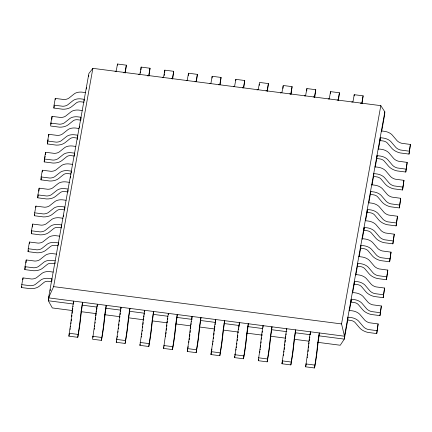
<?xml version="1.0" encoding="UTF-8"?>
<svg xmlns="http://www.w3.org/2000/svg" width="432" height="432" viewBox="0 0 432 432"><rect width="100%" height="100%" fill="white"/><g stroke="black" fill="none" stroke-linecap="round" stroke-linejoin="round"><path stroke-width="0.65" d="M51.786 281.702L48.827 281.318A5.578 3.613 10.2 0 0 44.129 282.334L39.35 286.184A12.96 8.381 10.2 0 1 30.478 288.706L21.6 287.555L21.778 284.65L22.988 277.916L31.73 279.013A8.473 5.481 10.2 0 0 36.607 277.63L42.244 273.143A10.071 6.512 10.2 0 1 49.399 271.593L53.174 272.063M22.88 279.661L22.988 277.916M55.085 262.591L55.015 263.752L52.056 263.369A5.578 3.613 10.2 0 0 47.358 264.384L42.574 268.24A12.96 8.381 10.2 0 1 33.707 270.756L24.829 269.606L25.007 266.701L26.217 259.967L34.96 261.063A8.473 5.481 10.2 0 0 39.83 259.681L45.473 255.193A10.071 6.512 10.2 0 1 52.628 253.643L56.403 254.113M26.039 262.877L26.217 259.967M58.244 245.803L55.285 245.419A5.578 3.613 10.2 0 0 50.587 246.434L45.803 250.29A12.96 8.381 10.2 0 1 36.936 252.806L28.053 251.656L28.231 248.751L29.441 242.023L38.183 243.113A8.473 5.481 10.2 0 0 43.06 241.731L48.703 237.244A10.071 6.512 10.2 0 1 55.852 235.694L59.632 236.164M29.338 243.767L29.441 242.023M31.46 230.801L40.203 231.898A8.473 5.481 10.2 0 0 45.079 230.515L50.717 226.028A10.071 6.512 10.2 0 1 57.872 224.478L61.646 224.948L61.468 227.853L58.509 227.47A5.578 3.613 10.2 0 0 53.811 228.49L49.032 232.34A12.96 8.381 10.2 0 1 40.16 234.857L31.282 233.707L31.46 230.801L32.67 224.073L41.413 225.169A8.473 5.481 10.2 0 0 46.289 223.781L51.932 219.294A10.071 6.512 10.2 0 1 59.081 217.75L62.856 218.219M32.492 226.978L32.67 224.073M64.697 209.909L61.738 209.525A5.578 3.613 10.2 0 0 57.04 210.541L52.256 214.391A12.96 8.381 10.2 0 1 43.389 216.913L34.511 215.762L34.69 212.852L35.899 206.123L44.642 207.22A8.473 5.481 10.2 0 0 49.513 205.832L55.156 201.35A10.071 6.512 10.2 0 1 62.311 199.8L66.085 200.27M35.829 207.284L35.899 206.123M68.029 190.215L67.927 191.959L64.967 191.576A5.578 3.613 10.2 0 0 60.269 192.591L55.485 196.441A12.96 8.381 10.2 0 1 46.618 198.963L37.735 197.813L37.913 194.908L39.128 188.174L47.866 189.27A8.473 5.481 10.2 0 0 52.742 187.888L58.385 183.4A10.071 6.512 10.2 0 1 65.534 181.85L69.314 182.32M38.95 191.079L39.128 188.174M71.15 174.01L68.191 173.626A5.578 3.613 10.2 0 0 63.493 174.641L58.714 178.497A12.96 8.381 10.2 0 1 49.842 181.013L40.964 179.863L41.143 176.958L42.352 170.224L51.095 171.32A8.473 5.481 10.2 0 0 55.971 169.938L61.614 165.451A10.071 6.512 10.2 0 1 68.764 163.901L72.538 164.371M42.244 171.968L42.352 170.224M74.52 153.738L74.38 156.06L71.42 155.677A5.578 3.613 10.2 0 0 66.722 156.697L61.938 160.547A12.96 8.381 10.2 0 1 53.071 163.064L44.194 161.914L44.372 159.008L45.581 152.28L54.324 153.371A8.473 5.481 10.2 0 0 59.2 151.988L64.838 147.501A10.071 6.512 10.2 0 1 71.993 145.957L75.767 146.426M45.441 154.602L45.581 152.28M77.609 138.11L74.65 137.727A5.578 3.613 10.2 0 0 69.952 138.748L65.167 142.598A12.96 8.381 10.2 0 1 56.3 145.12L47.423 143.964L47.596 141.059L48.811 134.33L57.553 135.427A8.473 5.481 10.2 0 0 62.424 134.039L68.067 129.551A10.071 6.512 10.2 0 1 75.217 128.007L78.997 128.477M48.703 136.075L48.811 134.33M50.825 123.109L50.647 126.02L59.524 127.17A12.96 8.381 10.2 0 0 68.396 124.648L73.175 120.798A5.578 3.613 10.2 0 1 77.873 119.783L80.833 120.166L81.011 117.256L77.236 116.786A10.071 6.512 10.2 0 0 70.087 118.336L64.444 122.823A8.473 5.481 10.2 0 1 59.567 124.205L50.825 123.109L52.034 116.381L60.777 117.477A8.473 5.481 10.2 0 0 65.653 116.089L71.296 111.607A10.071 6.512 10.2 0 1 78.446 110.057L82.226 110.527M51.856 119.286L52.034 116.381M84.062 102.217L81.103 101.833A5.578 3.613 10.2 0 0 76.405 102.848L71.626 106.699A12.96 8.381 10.2 0 1 62.753 109.22L53.876 108.07L54.054 105.165L55.264 98.431L64.006 99.527A8.473 5.481 10.2 0 0 68.882 98.145L74.52 93.658A10.071 6.512 10.2 0 1 81.675 92.108L85.45 92.578M55.193 99.598L55.264 98.431M51.824 281.119L51.964 278.791L48.19 278.321A10.071 6.512 10.2 0 0 41.035 279.871L35.397 284.359A8.473 5.481 10.2 0 1 30.521 285.741L21.778 284.65M58.315 244.642L58.423 242.897L54.643 242.428A10.071 6.512 10.2 0 0 47.493 243.977L41.85 248.459A8.473 5.481 10.2 0 1 36.974 249.847L28.231 248.751M64.768 208.742L64.876 206.998L61.101 206.528A10.071 6.512 10.2 0 0 53.946 208.078L48.303 212.566A8.473 5.481 10.2 0 1 43.432 213.948L34.69 212.852M71.226 172.849L71.329 171.104L67.554 170.635A10.071 6.512 10.2 0 0 60.399 172.179L54.761 176.666A8.473 5.481 10.2 0 1 49.885 178.054L41.143 176.958M77.679 136.949L77.787 135.205L74.007 134.735A10.071 6.512 10.2 0 0 66.857 136.285L61.214 140.773A8.473 5.481 10.2 0 1 56.338 142.155L47.596 141.059M77.765 337.306L79.137 327.737A8.473 0.491 -82.6 0 0 79.909 322.132L80.951 312.919A10.071 0.583 -82.6 0 1 82.053 305.154L82.571 302.276L81.988 307.422A5.578 0.324 -82.6 0 0 81.265 312.525L80.379 320.377A12.96 0.751 -82.6 0 1 78.975 330.572L77.765 337.306L68.888 336.155L70.259 326.587A8.473 0.491 -82.6 0 0 71.026 320.981L72.068 311.769A10.071 0.583 -82.6 0 1 73.175 304.004L73.694 301.126M84.132 101.056L84.24 99.311L80.465 98.842A10.071 6.512 10.2 0 0 73.31 100.386L67.667 104.873A8.473 5.481 10.2 0 1 62.797 106.256L54.054 105.165M73.516 304.031L73.656 301.703M88.7 76.415L88.771 75.254M97.227 306.515L97.367 304.193L96.849 307.071A10.071 0.583 -82.6 0 0 95.747 314.836L94.705 324.049A8.473 0.491 -82.6 0 1 93.933 329.654L92.561 339.223L101.439 340.373L102.649 333.639A12.96 0.751 -82.6 0 0 104.053 323.449L104.938 315.592A5.578 0.324 -82.6 0 1 105.662 310.489L106.245 305.343L105.732 308.221A10.071 0.583 -82.6 0 0 104.625 315.986L103.583 325.199A8.473 0.491 -82.6 0 1 102.811 330.804L101.439 340.373M117.407 65.183L117.477 64.022L126.355 65.173L125.296 72.97M125.118 343.44L126.49 333.871A8.473 0.491 -82.6 0 0 127.256 328.266L128.299 319.054A10.071 0.583 -82.6 0 1 129.406 311.288L129.924 308.41L129.341 313.556A5.578 0.324 -82.6 0 0 128.612 318.659L127.726 326.516A12.96 0.751 -82.6 0 1 126.328 336.706L125.118 343.44L116.24 342.29L117.612 332.721A8.473 0.491 -82.6 0 0 118.379 327.116L119.421 317.903A10.071 0.583 -82.6 0 1 120.528 310.138L121.041 307.26L120.938 309.004M140.978 69.995L141.151 67.09L150.034 68.24L148.975 76.037M148.792 346.507L150.163 336.938A8.473 0.491 -82.6 0 0 150.935 331.333L151.978 322.121A10.071 0.583 -82.6 0 1 153.079 314.356L153.598 311.477L153.014 316.624A5.578 0.324 -82.6 0 0 152.291 321.727L151.405 329.584A12.96 0.751 -82.6 0 1 150.001 339.779L148.792 346.507L139.914 345.357L141.286 335.788A8.473 0.491 -82.6 0 0 142.058 330.183L143.1 320.971A10.071 0.583 -82.6 0 1 144.202 313.205L144.72 310.327L144.65 311.488M164.651 73.062L164.83 70.157L173.707 71.307L172.649 79.11M172.471 349.574L173.842 340.006A8.473 0.491 -82.6 0 0 174.609 334.4L175.651 325.188A10.071 0.583 -82.6 0 1 176.758 317.423L177.271 314.545L176.693 319.696A5.578 0.324 -82.6 0 0 175.964 324.794L175.079 332.651A12.96 0.751 -82.6 0 1 173.68 342.846L172.471 349.574L163.588 348.424L164.959 338.855A8.473 0.491 -82.6 0 0 165.731 333.25L166.774 324.038A10.071 0.583 -82.6 0 1 167.881 316.273L168.394 313.394L168.323 314.555M188.363 75.546L188.503 73.224L197.381 74.374L196.436 81.562M196.144 352.642L197.516 343.073A8.473 0.491 -82.6 0 0 198.288 337.468L199.33 328.255A10.071 0.583 -82.6 0 1 200.432 320.495L200.95 317.612L200.367 322.763A5.578 0.324 -82.6 0 0 199.643 327.861L198.758 335.718A12.96 0.751 -82.6 0 1 197.354 345.913L196.144 352.642L187.267 351.491L188.638 341.923A8.473 0.491 -82.6 0 0 189.405 336.317L190.447 327.105A10.071 0.583 -82.6 0 1 191.554 319.345L192.073 316.462L191.894 319.367M212.074 78.035L212.182 76.291L221.06 77.441L220.109 84.629M219.818 355.709L221.189 346.14A8.473 0.491 -82.6 0 0 221.962 340.535L223.004 331.322A10.071 0.583 -82.6 0 1 224.111 323.563L224.624 320.679L224.041 325.831A5.578 0.324 -82.6 0 0 223.317 330.928L222.431 338.785A12.96 0.751 -82.6 0 1 221.027 348.98L219.818 355.709L210.94 354.559L212.312 344.99A8.473 0.491 -82.6 0 0 213.084 339.385L214.126 330.172A10.071 0.583 -82.6 0 1 215.228 322.412L215.746 319.529L215.606 321.856M235.786 80.519L235.856 79.358L244.733 80.509L243.788 87.696M243.497 358.776L244.868 349.207A8.473 0.491 -82.6 0 0 245.635 343.602L246.677 334.39A10.071 0.583 -82.6 0 1 247.784 326.63L248.303 323.746L247.72 328.898A5.578 0.324 -82.6 0 0 246.996 333.995L246.105 341.852A12.96 0.751 -82.6 0 1 244.706 352.048L243.497 358.776L234.619 357.626L235.991 348.057A8.473 0.491 -82.6 0 0 236.758 342.452L237.8 333.239A10.071 0.583 -82.6 0 1 238.907 325.48L239.42 322.596L239.279 324.923M259.357 85.331L259.427 84.17M258.206 89.629A8.473 0.491 -82.6 0 0 258.341 89.014L259.529 82.426L268.412 83.576L267.354 91.379M267.17 361.843L268.542 352.274A8.473 0.491 -82.6 0 0 269.314 346.675L270.356 337.457A10.071 0.583 -82.6 0 1 271.458 329.697L271.976 326.813L271.393 331.965A5.578 0.324 -82.6 0 0 270.67 337.063L269.784 344.92A12.96 0.751 -82.6 0 1 268.38 355.115L267.17 361.843L258.293 360.693L259.664 351.124A8.473 0.491 -82.6 0 0 260.437 345.519L261.479 336.307A10.071 0.583 -82.6 0 1 262.58 328.547L263.099 325.663L262.991 327.407M283.03 88.398L283.171 86.076M281.88 92.696A8.473 0.491 -82.6 0 0 282.02 92.081L283.208 85.493L292.086 86.643L291.028 94.446M290.849 364.91L292.221 355.342A8.473 0.491 -82.6 0 0 292.988 349.742L294.03 340.524A10.071 0.583 -82.6 0 1 295.137 332.764L295.65 329.881L295.072 335.032A5.578 0.324 -82.6 0 0 294.343 340.13L293.458 347.987A12.96 0.751 -82.6 0 1 292.059 358.182L290.849 364.91L281.966 363.76L283.338 354.191A8.473 0.491 -82.6 0 0 284.11 348.592L285.152 339.374A10.071 0.583 -82.6 0 1 286.259 331.614L286.772 328.73L286.702 329.891M306.742 90.887L306.882 88.56L315.76 89.71L314.701 97.513M314.523 367.978L315.895 358.409A8.473 0.491 -82.6 0 0 316.667 352.809L317.709 343.597A10.071 0.583 -82.6 0 1 318.811 335.831L319.329 332.948L318.746 338.099A5.578 0.324 -82.6 0 0 318.022 343.197L317.137 351.054A12.96 0.751 -82.6 0 1 315.733 361.249L314.523 367.978L305.645 366.827L307.017 357.259A8.473 0.491 -82.6 0 0 307.784 351.659L308.826 342.446A10.071 0.583 -82.6 0 1 309.933 334.681L310.451 331.798L310.273 334.703M330.453 93.371L330.561 91.627L339.439 92.777L338.38 100.58M354.164 95.861L354.235 94.694L363.112 95.845L362.054 103.648M72.36 310.538L52.321 307.94L48.357 300.769L48.535 297.864L88.879 73.51L92.875 68.348L380.808 105.651L384.826 111.85L384.647 114.761L381.672 131.323M376.915 330.664L368.177 329.492A8.473 5.481 10.2 0 1 363.544 326.873L358.538 321.008A10.071 6.512 10.2 0 0 351.686 317.644L347.911 317.137L347.733 320.047L350.692 320.431A5.578 3.613 10.2 0 1 355.196 322.639L359.435 327.656A12.96 8.381 10.2 0 0 367.859 332.419L376.736 333.569L378.124 323.93L369.387 322.758A8.473 5.481 10.2 0 1 364.759 320.144L359.748 314.28A10.071 6.512 10.2 0 0 352.895 310.916L349.121 310.408M378.124 323.93L376.736 333.569M380.144 312.714L371.407 311.542A8.473 5.481 10.2 0 1 366.773 308.929L361.768 303.059A10.071 6.512 10.2 0 0 354.915 299.7L351.14 299.187L350.962 302.098L353.921 302.481A5.578 3.613 10.2 0 1 358.42 304.69L362.664 309.712A12.96 8.381 10.2 0 0 371.088 314.469L379.966 315.619L381.353 305.98L372.616 304.814A8.473 5.481 10.2 0 1 367.983 302.195L362.977 296.33A10.071 6.512 10.2 0 0 356.125 292.966L352.35 292.459M381.353 305.98L379.966 315.619M383.368 294.764L374.63 293.593A8.473 5.481 10.2 0 1 370.003 290.979L364.991 285.115A10.071 6.512 10.2 0 0 358.144 281.75L354.37 281.243L354.191 284.148L357.151 284.531A5.578 3.613 10.2 0 1 361.649 286.74L365.888 291.762A12.96 8.381 10.2 0 0 374.312 296.519L383.189 297.67L384.577 288.036L375.84 286.864A8.473 5.481 10.2 0 1 371.212 284.245L366.201 278.381A10.071 6.512 10.2 0 0 359.354 275.017L355.579 274.509M384.577 288.036L383.189 297.67M386.597 276.815L377.86 275.643A8.473 5.481 10.2 0 1 373.232 273.029L368.221 267.165A10.071 6.512 10.2 0 0 361.368 263.801L357.593 263.293L357.415 266.198L360.374 266.582A5.578 3.613 10.2 0 1 364.878 268.79L369.117 273.812A12.96 8.381 10.2 0 0 377.541 278.57L386.419 279.72L387.806 270.086L379.069 268.915A8.473 5.481 10.2 0 1 374.441 266.301L369.43 260.431A10.071 6.512 10.2 0 0 362.578 257.072L358.803 256.559M387.806 270.086L386.419 279.72M389.826 258.865L381.089 257.699A8.473 5.481 10.2 0 1 376.456 255.08L371.45 249.215A10.071 6.512 10.2 0 0 364.597 245.851L360.823 245.344L360.644 248.249L363.604 248.632A5.578 3.613 10.2 0 1 368.107 250.841L372.346 255.863A12.96 8.381 10.2 0 0 380.77 260.626L389.648 261.776L391.036 252.137L382.298 250.965A8.473 5.481 10.2 0 1 377.665 248.351L372.659 242.487A10.071 6.512 10.2 0 0 365.807 239.123L362.032 238.615M391.036 252.137L389.648 261.776M393.05 240.921L384.313 239.749A8.473 5.481 10.2 0 1 379.685 237.136L374.674 231.266A10.071 6.512 10.2 0 0 367.826 227.907L364.052 227.394L363.874 230.305L366.833 230.688A5.578 3.613 10.2 0 1 371.331 232.897L375.57 237.913A12.96 8.381 10.2 0 0 383.994 242.676L392.872 243.826L394.265 234.187L385.522 233.015A8.473 5.481 10.2 0 1 380.894 230.402L375.889 224.537A10.071 6.512 10.2 0 0 369.036 221.173L365.261 220.666M394.265 234.187L392.872 243.826M396.279 222.971L387.542 221.8A8.473 5.481 10.2 0 1 382.914 219.186L377.903 213.316A10.071 6.512 10.2 0 0 371.05 209.957L367.276 209.45L367.097 212.355L370.057 212.738A5.578 3.613 10.2 0 1 374.56 214.947L378.799 219.969A12.96 8.381 10.2 0 0 387.223 224.726L396.101 225.877L397.489 216.238L388.751 215.071A8.473 5.481 10.2 0 1 384.124 212.452L379.112 206.588A10.071 6.512 10.2 0 0 372.26 203.224L368.485 202.716M397.489 216.238L396.101 225.877M399.508 205.022L390.771 203.85A8.473 5.481 10.2 0 1 386.138 201.236L381.132 195.372A10.071 6.512 10.2 0 0 374.279 192.008L370.505 191.5L370.327 194.405L373.286 194.789A5.578 3.613 10.2 0 1 377.789 196.997L382.028 202.019A12.96 8.381 10.2 0 0 390.452 206.777L399.33 207.927L400.718 198.293L391.981 197.122A8.473 5.481 10.2 0 1 387.347 194.508L382.342 188.638A10.071 6.512 10.2 0 0 375.489 185.279L371.714 184.766M400.718 198.293L399.33 207.927M402.732 187.072L393.995 185.906A8.473 5.481 10.2 0 1 389.367 183.287L384.356 177.422A10.071 6.512 10.2 0 0 377.509 174.058L373.734 173.551L373.556 176.456L376.515 176.839A5.578 3.613 10.2 0 1 381.013 179.048L385.252 184.07A12.96 8.381 10.2 0 0 393.676 188.827L402.559 189.977L403.947 180.344L395.21 179.172A8.473 5.481 10.2 0 1 390.577 176.558L385.571 170.689A10.071 6.512 10.2 0 0 378.718 167.33L374.944 166.822M403.947 180.344L402.559 189.977M405.961 169.123L397.224 167.956A8.473 5.481 10.2 0 1 392.596 165.337L387.585 159.473A10.071 6.512 10.2 0 0 380.732 156.109L376.958 155.601L376.78 158.506L379.744 158.89A5.578 3.613 10.2 0 1 384.242 161.098L388.481 166.12A12.96 8.381 10.2 0 0 396.905 170.883L405.783 172.033L407.171 162.394L398.434 161.222A8.473 5.481 10.2 0 1 393.806 158.609L388.795 152.744A10.071 6.512 10.2 0 0 381.942 149.38L378.173 148.873M407.171 162.394L405.783 172.033M409.19 151.178L400.453 150.007A8.473 5.481 10.2 0 1 395.82 147.393L390.814 141.523A10.071 6.512 10.2 0 0 383.962 138.164L380.187 137.651L380.009 140.562L382.968 140.945A5.578 3.613 10.2 0 1 387.472 143.154L391.711 148.171A12.96 8.381 10.2 0 0 400.135 152.933L409.012 154.084L410.4 144.445L401.663 143.278A8.473 5.481 10.2 0 1 397.03 140.659L392.024 134.795A10.071 6.512 10.2 0 0 385.171 131.431L381.397 130.923M410.4 144.445L409.012 154.084M71.793 316.613L71.939 315.301M72.166 313.335L72.387 311.375M95.472 319.68L95.693 317.714M95.915 315.749L96.061 314.442A5.578 0.324 -82.6 0 1 96.109 313.999M118.849 325.366L119 324.054M119.291 321.435L119.443 320.128M142.598 327.775L142.749 326.468M142.97 324.502L143.192 322.542M166.347 330.188L166.568 328.228M166.79 326.263L166.941 324.95M190.096 332.602L190.318 330.637M190.544 328.676L190.766 326.711M213.851 335.016L214.072 333.05M214.294 331.09L214.439 329.778A5.578 0.324 -82.6 0 1 214.488 329.335M237.227 340.702L237.379 339.39M237.6 337.43L237.821 335.464M260.977 343.116L261.128 341.804M261.419 339.185L261.571 337.878M284.726 345.53L284.877 344.218M285.098 342.252L285.32 340.292M308.475 347.938L308.702 345.978M308.923 344.012L309.069 342.706M21.6 287.555L21.821 286.33M24.829 269.606L25.267 267.16M28.053 251.656L28.274 250.436M31.282 233.707L31.725 231.26M34.511 215.762L34.733 214.537M37.735 197.813L38.178 195.367M40.964 179.863L41.294 178.027M44.194 161.914L44.744 158.857M44.96 157.631L45.182 156.406M47.423 143.964L47.752 142.133M47.968 140.908L48.19 139.682M50.976 124.184L51.197 122.958M53.876 108.07L54.205 106.234M48.595 299.441L48.357 300.769L73.078 303.971M48.838 298.118L49.075 296.789M50.15 290.812L50.387 289.489M63.515 216.47L63.758 215.141M70.438 177.973L70.681 176.645M77.36 139.471L77.603 138.148M79.51 127.526L79.753 126.198M86.432 89.024L86.675 87.701M317.536 342.301L340.249 345.244L344.304 339.115L344.482 336.209L48.535 297.864L53.622 286.627L92.875 68.348M117.477 64.022L116.289 70.61A8.473 0.491 -82.6 0 1 116.089 71.48M68.888 336.155L69.325 333.704M126.355 65.173L125.167 71.761A8.473 0.491 -82.6 0 1 124.907 72.846M96.784 309.339L96.989 308.221M141.151 67.09L139.963 73.678A8.473 0.491 -82.6 0 1 139.763 74.547M92.891 337.387L93.112 336.161M140.427 73.051L140.643 71.831M150.034 68.24L148.84 74.828A8.473 0.491 -82.6 0 1 148.581 75.919M120.56 311.85L120.766 310.727M164.83 70.157L163.642 76.745A8.473 0.491 -82.6 0 1 163.442 77.614M116.24 342.29L116.456 341.064M116.678 339.844L116.899 338.618M117.121 337.392L117.337 336.172M164.209 75.508L164.43 74.288M173.707 71.307L172.519 77.895A8.473 0.491 -82.6 0 1 172.319 78.764M144.337 314.356L144.542 313.232M188.503 73.224L187.315 79.812A8.473 0.491 -82.6 0 1 187.115 80.681M139.914 345.357L140.135 344.131M197.381 74.374L196.193 80.962A8.473 0.491 -82.6 0 1 195.993 81.832M212.182 76.291L210.989 82.879A8.473 0.491 -82.6 0 1 210.854 83.495M163.588 348.424L163.922 346.588M221.06 77.441L219.872 84.029A8.473 0.491 -82.6 0 1 219.672 84.899M235.856 79.358L234.668 85.946A8.473 0.491 -82.6 0 1 234.533 86.562M187.267 351.491L187.704 349.045M187.925 347.819L188.147 346.599M244.733 80.509L243.545 87.097A8.473 0.491 -82.6 0 1 243.346 87.966M215.163 324.68L215.368 323.557M210.94 354.559L211.491 351.502M211.712 350.276L211.934 349.051M268.412 83.576L267.219 90.164A8.473 0.491 -82.6 0 1 267.019 91.033M238.939 327.186L239.144 326.063M234.619 357.626L234.835 356.405M235.057 355.18L235.278 353.954M292.086 86.643L290.898 93.231A8.473 0.491 -82.6 0 1 290.639 94.322M306.882 88.56L305.694 95.148A8.473 0.491 -82.6 0 1 305.494 96.017M258.293 360.693L258.514 359.473M315.76 89.71L314.572 96.298A8.473 0.491 -82.6 0 1 314.312 97.389M330.561 91.627L329.368 98.215A8.473 0.491 -82.6 0 1 329.168 99.085M281.966 363.76L282.301 361.924M339.439 92.777L338.251 99.365A8.473 0.491 -82.6 0 1 337.991 100.456M354.235 94.694L353.047 101.282A8.473 0.491 -82.6 0 1 352.847 102.152M305.645 366.827L306.083 364.381M363.112 95.845L361.924 102.433A8.473 0.491 -82.6 0 1 361.665 103.523M384.826 111.85L344.482 336.209L341.555 323.93L380.808 105.651M347.954 318.821L344.304 339.115L318.919 335.826M349.38 310.894L351.405 299.63M352.598 293.004L354.407 282.922M355.811 275.114L357.858 263.752M359.149 256.559L360.936 246.623M362.248 239.333L364.311 227.853M365.585 220.779L367.373 210.838M368.804 202.889L370.348 194.276M370.548 193.18L370.877 191.344M372.017 184.999L373.885 174.62M375.235 167.108L376.904 157.831M377.114 156.67L377.33 155.45M378.454 149.218L380.36 138.613M74.558 153.155L70.783 152.685A10.071 6.512 10.2 0 0 63.628 154.235L57.985 158.717A8.473 5.481 10.2 0 1 53.114 160.105L44.372 159.008M68.105 189.054L64.325 188.584A10.071 6.512 10.2 0 0 57.175 190.129L51.532 194.616A8.473 5.481 10.2 0 1 46.656 195.998L37.913 194.908M55.193 260.847L51.413 260.377A10.071 6.512 10.2 0 0 44.264 261.922L38.621 266.409A8.473 5.481 10.2 0 1 33.75 267.797L25.007 266.701M53.622 286.627L341.555 323.93M82.431 305.186L97.124 307.087M105.813 308.216L120.506 310.117M129.195 311.245L144.558 313.232M153.241 314.361L167.94 316.262M176.623 317.39L191.992 319.378M200.675 320.506L215.374 322.407M224.057 323.536L239.42 325.528M247.439 326.565L262.802 328.558M271.485 329.681L286.853 331.673M295.537 332.797L310.235 334.703M81.049 311.661L96.412 313.654M104.431 314.69L119.794 316.683M128.477 317.806L143.845 319.799M152.528 320.922L167.227 322.828M175.91 323.951L190.609 325.858M199.292 326.981L214.655 328.973M223.344 330.097L238.037 332.003M246.726 333.126L262.089 335.119M270.772 336.242L285.471 338.148M294.154 339.271L308.853 341.177M69.066 333.245L77.944 334.395M92.74 336.317L101.617 337.468M116.419 339.385L125.296 340.535M140.092 342.452L148.97 343.602M163.766 345.519L172.643 346.669M187.445 348.586L196.322 349.736M211.118 351.653L219.996 352.804M234.797 354.721L243.675 355.871M258.471 357.788L267.349 358.938M282.145 360.855L291.022 362.005M305.824 363.922L314.701 365.072M361.022 102.956L360.99 102.897A10.071 0.583 -82.6 0 0 360.671 103.55M352.145 101.806L352.112 101.747A10.071 0.583 -82.6 0 0 351.869 102.141M337.349 99.889L337.311 99.83A10.071 0.583 -82.6 0 0 337.144 100.024M328.471 98.739L328.433 98.68A10.071 0.583 -82.6 0 0 328.196 99.074M313.67 96.822L313.637 96.763A10.071 0.583 -82.6 0 0 313.47 96.957M304.792 95.672L304.76 95.612A10.071 0.583 -82.6 0 0 304.517 96.007M289.996 93.755L289.964 93.695A10.071 0.583 -82.6 0 0 289.791 93.89M281.119 92.605L281.086 92.545A10.071 0.583 -82.6 0 0 280.762 93.199M266.323 90.688L266.285 90.628A10.071 0.583 -82.6 0 0 266.047 91.022M257.445 89.537L257.407 89.478A10.071 0.583 -82.6 0 0 257.089 90.131M242.644 87.62L242.611 87.561A10.071 0.583 -82.6 0 0 242.368 87.955M233.766 86.47L233.734 86.411A10.071 0.583 -82.6 0 0 233.491 86.805M218.97 84.553L218.932 84.494A10.071 0.583 -82.6 0 0 218.695 84.888M210.092 83.403L210.055 83.344A10.071 0.583 -82.6 0 0 209.887 83.538M195.291 81.486L195.259 81.427A10.071 0.583 -82.6 0 0 195.021 81.815M186.413 80.336L186.381 80.276A10.071 0.583 -82.6 0 0 186.214 80.471M171.617 78.419L171.585 78.359A10.071 0.583 -82.6 0 0 171.342 78.748M162.74 77.269L162.707 77.209A10.071 0.583 -82.6 0 0 162.464 77.598M147.944 75.352L147.906 75.292A10.071 0.583 -82.6 0 0 147.587 75.946M139.066 74.201L139.028 74.142A10.071 0.583 -82.6 0 0 138.791 74.531M124.265 72.284L124.232 72.225A10.071 0.583 -82.6 0 0 123.914 72.878M115.387 71.134L115.355 71.075A10.071 0.583 -82.6 0 0 115.112 71.464M213.554 337.635A12.96 0.751 -82.6 0 1 213.457 338.494M213.133 341.123A12.96 0.751 -82.6 0 1 213.014 342.004M212.776 343.753A12.96 0.751 -82.6 0 1 212.652 344.606M214.72 327.532A5.578 0.324 -82.6 0 1 214.909 326.219M189.875 334.568A12.96 0.751 -82.6 0 1 189.675 336.296M189.454 338.056A12.96 0.751 -82.6 0 1 189.221 339.817M188.973 341.539A12.96 0.751 -82.6 0 1 188.849 342.382M190.982 324.913A5.578 0.324 -82.6 0 1 191.171 323.579M191.425 321.964A5.578 0.324 -82.6 0 1 191.489 321.613M238.113 332.845A5.578 0.324 -82.6 0 1 238.221 331.954M238.523 329.713A5.578 0.324 -82.6 0 1 238.653 328.876M236.92 343.31A12.96 0.751 -82.6 0 1 236.806 344.191M236.45 346.82A12.96 0.751 -82.6 0 1 236.326 347.674M236.077 349.337A12.96 0.751 -82.6 0 1 235.953 350.131M167.249 322.299A5.578 0.324 -82.6 0 1 167.368 321.397M167.686 319.275A5.578 0.324 -82.6 0 1 167.816 318.546M166.104 332.359A12.96 0.751 -82.6 0 1 165.893 334.103M165.661 335.869A12.96 0.751 -82.6 0 1 165.542 336.749M261.792 335.912A5.578 0.324 -82.6 0 1 262.013 334.12M262.262 332.354A5.578 0.324 -82.6 0 1 262.456 331.171M260.701 345.497A12.96 0.751 -82.6 0 1 260.48 347.258M260.248 349.018A12.96 0.751 -82.6 0 1 260.123 349.888M259.88 351.583A12.96 0.751 -82.6 0 1 259.751 352.404M143.462 320.134A5.578 0.324 -82.6 0 1 143.635 318.778M143.883 317.018A5.578 0.324 -82.6 0 1 144.077 315.83M142.322 330.161A12.96 0.751 -82.6 0 1 142.214 331.036M141.869 333.682A12.96 0.751 -82.6 0 1 141.745 334.552M141.502 336.247A12.96 0.751 -82.6 0 1 141.372 337.063M285.574 338.089A5.578 0.324 -82.6 0 1 285.746 336.733M286 335.011A5.578 0.324 -82.6 0 1 286.195 333.882M284.483 347.695A12.96 0.751 -82.6 0 1 284.272 349.445M284.04 351.205A12.96 0.751 -82.6 0 1 283.921 352.085M283.554 354.65A12.96 0.751 -82.6 0 1 283.43 355.471M119.734 317.509A5.578 0.324 -82.6 0 1 119.896 316.165M120.08 314.815A5.578 0.324 -82.6 0 1 120.334 313.141M118.541 327.969A12.96 0.751 -82.6 0 1 118.427 328.855M118.071 331.479A12.96 0.751 -82.6 0 1 117.947 332.338M95.175 322.299A12.96 0.751 -82.6 0 1 95.078 323.152M94.748 325.787A12.96 0.751 -82.6 0 1 94.635 326.668M94.397 328.412A12.96 0.751 -82.6 0 1 94.273 329.27M96.341 312.196A5.578 0.324 -82.6 0 1 96.53 310.883M308.254 349.904A12.96 0.751 -82.6 0 1 308.054 351.632M307.719 354.278A12.96 0.751 -82.6 0 1 307.6 355.153M307.352 356.881A12.96 0.751 -82.6 0 1 307.228 357.718M309.301 340.708A5.578 0.324 -82.6 0 1 309.55 338.915M309.744 337.678A5.578 0.324 -82.6 0 1 309.868 336.949M71.496 319.226A12.96 0.751 -82.6 0 1 71.296 320.96M71.075 322.72A12.96 0.751 -82.6 0 1 70.961 323.6M70.594 326.203A12.96 0.751 -82.6 0 1 70.47 327.04M70.222 328.655A12.96 0.751 -82.6 0 1 70.097 329.422M72.603 309.577A5.578 0.324 -82.6 0 1 72.792 308.243M73.046 306.628A5.578 0.324 -82.6 0 1 73.111 306.272"/></g></svg>
